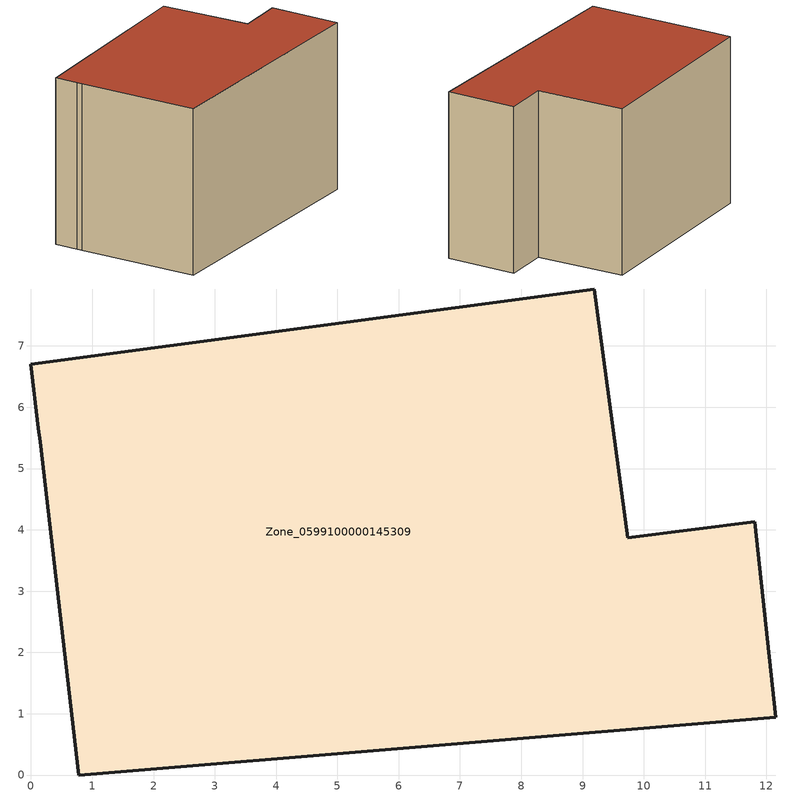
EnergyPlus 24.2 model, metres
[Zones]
Zone_0599100000145309
 floor ground (C_G): 0.15,5.43 0.12,5.65 0,6.7 9.19,7.93 9.74,3.87 11.81,4.13 12.15,0.94 0.78,0 z0
 wall outside (C_F): 0.78,0 12.15,0.94 11.81,4.13 9.74,3.87 9.19,7.93 0,6.7 0.12,5.65 0.15,5.43 0.78,0 z0:7.62
 roof outside (C_R): 0.12,5.65 0.15,5.43 0.78,0 12.15,0.94 11.81,4.13 9.74,3.87 9.19,7.93 0,6.7 z7.62
[BUILDING]
Pand.0599100000145309: North Axis=0; Terrain=City; Loads Convergence Tolerance Value=0.04; Temperature Convergence Tolerance Value=0.4; Solar Distribution=FullExterior; Maximum Number of Warmup Days=25; Minimum Number of Warmup Days=1
[Site:Location]
Rotterdam.The.Hague.AP_ZH_NLD Design_Conditions: Latitude=51.96; Longitude=4.45; Time Zone=1; Elevation=-4.5
[SITE:GROUNDTEMPERATURE:BUILDINGSURFACE]
18, 18, 18, 18, 18, 18, 18, 18, 18, 18, 18, 18
[MATERIAL] Thermal Absorptance=0.9; Solar Absorptance=0.7; Visible Absorptance=0.7
Name | Roughness | Thickness | Conductivity | Density | Specific Heat
G.D.1965 | MediumSmooth | 0.15 | 1 | 540 | 1210
F.D.1965 | Rough | 0.3 | 0.857143 | 1920 | 840
R.D.1965 | MediumRough | 0.2 | 0.08 | 1500 | 1000
[CONSTRUCTION]
C_G: G.D.1965
C_F: F.D.1965
C_R: R.D.1965
[ZONE]
Zone_0599100000145309: Type=1; Multiplier=1; Ceiling Height=Autocalculate; Volume=Autocalculate; Floor Area=autocalculate; Part of Total Floor Area=Yes
[ZONEINFILTRATION:DESIGNFLOWRATE]
Infil_Zone_0599100000145309: Zone or ZoneList or Space or SpaceList=Zone_0599100000145309; Schedule=AlwaysOn; Design Flow Rate Calculation Method=Flow/Area; Flow Rate per Floor Area=0.0042; Constant Term Coefficient=1; Temperature Term Coefficient=0; Velocity Term Coefficient=0; Velocity Squared Term Coefficient=0
[HVACTEMPLATE:ZONE:IDEALLOADSAIRSYSTEM]
Zone_0599100000145309: Maximum Heating Supply Air Temperature=50; Minimum Cooling Supply Air Temperature=13; Maximum Heating Supply Air Humidity Ratio=0.0156; Minimum Cooling Supply Air Humidity Ratio=0.0077; Heating Limit=NoLimit; Cooling Limit=NoLimit; Dehumidification Control Type=ConstantSensibleHeatRatio; Cooling Sensible Heat Ratio=0.7; Dehumidification Setpoint=60; Humidification Control Type=None; Humidification Setpoint=30; Outdoor Air Method=None; Outdoor Air Flow Rate per Person=0.00944; Outdoor Air Flow Rate per Zone Floor Area=0; Outdoor Air Flow Rate per Zone=0; Demand Controlled Ventilation Type=None; Outdoor Air Economizer Type=NoEconomizer; Heat Recovery Type=None; Sensible Heat Recovery Effectiveness=0.7; Latent Heat Recovery Effectiveness=0.65
[ZONECONTROL:THERMOSTAT]
ThermostatControl_Zone_0599100000145309: Zone or ZoneList=Zone_0599100000145309; Control Type Schedule=DualSetpointControlType; Control 1=Thermostat_Zone_0599100000145309; Temperature Difference Between Cutout And Setpoint=0
[THERMOSTATSETPOINT:DUALSETPOINT]
Thermostat_Zone_0599100000145309: Heating Setpoint Temperature Schedule=HeatingSetpoint_Zone_0599100000145309; Cooling Setpoint Temperature Schedule=CoolingSetpoint_Zone_0599100000145309
[SCHEDULE:COMPACT]
HeatingSetpoint_Zone_0599100000145309: Through: 12/31, For: AllDays, Until: 24:00, 21
CoolingSetpoint_Zone_0599100000145309: Through: 12/31, For: AllDays, Until: 24:00, 24
DualSetpointControlType: Through: 12/31, For: AllDays, Until: 24:00, 4
AlwaysOn: Through: 12/31, For: AllDays, Until: 24:00, 1
